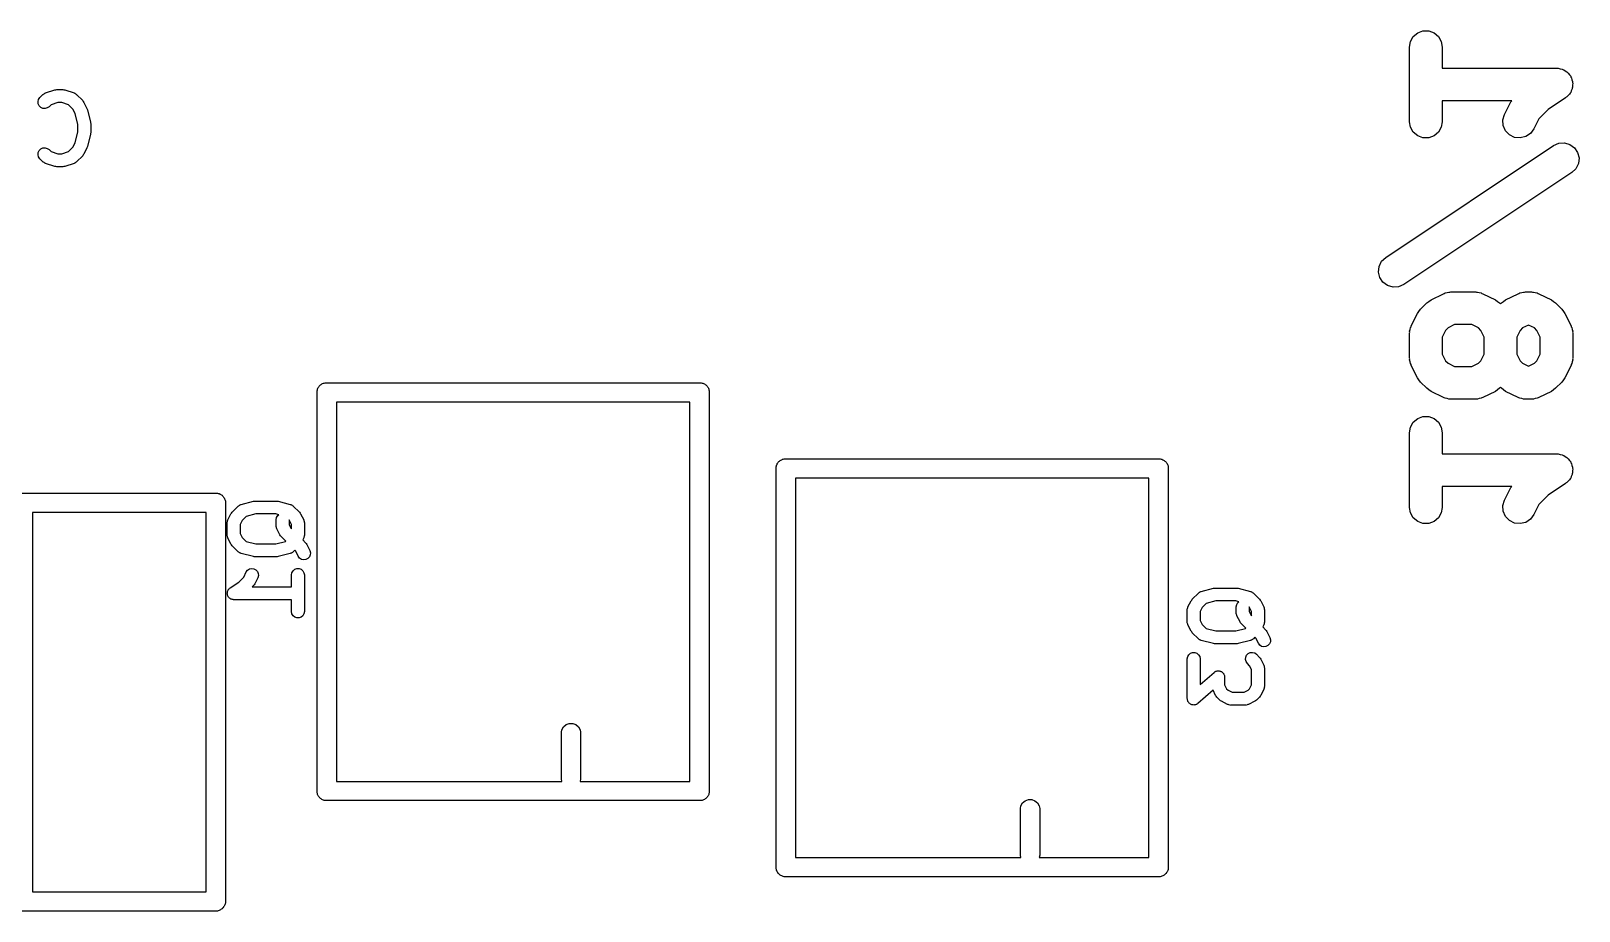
# Model space of a CAD drawing. Extents: x 85.7 to 123.3, y -104.5 to -55.
# Drawn here: x 93.98 to 106.03, y -97.44 to -90.59 of the extents above; entities that cross this region are included whole.
import ezdxf

# ---------------------------------------------------------------- set-up
doc = ezdxf.new("R2010")
doc.units = 0
doc.header["$MEASUREMENT"] = 0
doc.layers.add('BLACK', color=7, linetype='CONTINUOUS')

msp = doc.modelspace()

# ---------------------------------------------------------------- linework, layer by layer
at = {"layer": 'BLACK', "linetype": 'CONTINUOUS'}
for p, q in [((104.714, -90.6757), (104.736, -90.6375)), ((104.736, -90.6375), (104.77, -90.6091)), ((104.77, -90.6091), (104.811, -90.5941)), ((104.811, -90.5941), (104.856, -90.5941)), ((104.856, -90.5941), (104.897, -90.6091)), ((104.897, -90.6091), (104.931, -90.6375)), ((104.931, -90.6375), (104.953, -90.6757)), ((104.707, -90.7191), (104.714, -90.6757)), ((104.707, -91.2997), (104.707, -90.7191)), ((104.953, -90.6757), (104.961, -90.7191)), ((104.961, -90.7191), (104.961, -90.8824)), ((104.961, -90.8824), (105.85, -90.8824)), ((105.85, -90.8824), (105.856, -90.8836)), ((105.856, -90.8836), (105.863, -90.8832)), ((105.863, -90.8832), (105.878, -90.8874)), ((105.878, -90.8874), (105.893, -90.8901)), ((105.893, -90.8901), (105.899, -90.8936)), ((105.899, -90.8936), (105.906, -90.8956)), ((105.906, -90.8956), (105.918, -90.9045)), ((105.918, -90.9045), (105.931, -90.9121)), ((105.931, -90.9121), (105.936, -90.9175)), ((105.936, -90.9175), (105.941, -90.9217)), ((105.941, -90.9217), (105.95, -90.9343)), ((105.95, -90.9343), (105.96, -90.9459)), ((105.96, -90.9459), (105.962, -90.9525)), ((105.962, -90.9525), (105.966, -90.9584)), ((105.966, -90.9584), (105.969, -90.9731)), ((105.969, -90.9731), (105.975, -90.9874)), ((105.975, -91.0315), (105.972, -91.0381)), ((105.975, -90.9874), (105.975, -90.9944)), ((105.975, -90.9944), (105.976, -91.0012)), ((105.976, -91.0012), (105.975, -91.0163)), ((105.975, -91.0163), (105.975, -91.0315)), ((94.0389, -91.1434), (94.0434, -91.1266)), ((94.0404, -91.1607), (94.0389, -91.1434)), ((94.0434, -91.1266), (94.0534, -91.1124)), ((94.0534, -91.1124), (94.0772, -91.0886)), ((94.0772, -91.0886), (94.0795, -91.087)), ((94.0795, -91.087), (94.0815, -91.0848)), ((94.0815, -91.0848), (94.0866, -91.082)), ((94.0866, -91.082), (94.0914, -91.0786)), ((94.0914, -91.0786), (94.0942, -91.0779)), ((94.0942, -91.0779), (94.0967, -91.0765)), ((94.0967, -91.0765), (94.1682, -91.0527)), ((94.1921, -91.1501), (94.1395, -91.1677)), ((94.1682, -91.0527), (94.1761, -91.0515)), ((94.1761, -91.0515), (94.184, -91.0502)), ((94.184, -91.0502), (94.2316, -91.0502)), ((94.2235, -91.1501), (94.1921, -91.1501)), ((94.276, -91.1677), (94.2235, -91.1501)), ((94.2316, -91.0502), (94.2395, -91.0515)), ((94.2395, -91.0515), (94.2474, -91.0527)), ((94.2474, -91.0527), (94.3188, -91.0765)), ((94.3188, -91.0765), (94.3214, -91.0779)), ((94.3214, -91.0779), (94.3241, -91.0786)), ((94.3241, -91.0786), (94.3289, -91.082)), ((94.3289, -91.082), (94.3341, -91.0848)), ((94.3341, -91.0848), (94.336, -91.087)), ((94.336, -91.087), (94.3384, -91.0886)), ((94.3384, -91.0886), (94.386, -91.1362)), ((94.386, -91.1362), (94.3906, -91.1428)), ((94.3906, -91.1428), (94.3954, -91.1492)), ((94.3954, -91.1492), (94.4192, -91.1968)), ((105.501, -91.1364), (104.961, -91.1364)), ((104.961, -91.1364), (104.961, -91.2997)), ((105.446, -91.2429), (105.494, -91.1461)), ((105.494, -91.1461), (105.501, -91.1364)), ((105.92, -91.1151), (105.785, -91.2049)), ((105.925, -91.1102), (105.92, -91.1151)), ((105.931, -91.1067), (105.925, -91.1102)), ((105.941, -91.0951), (105.931, -91.1067)), ((105.952, -91.0846), (105.941, -91.0951)), ((105.955, -91.0783), (105.952, -91.0846)), ((105.96, -91.0729), (105.955, -91.0783)), ((105.965, -91.0587), (105.96, -91.0729)), ((105.971, -91.0451), (105.965, -91.0587)), ((105.972, -91.0381), (105.971, -91.0451)), ((94.0478, -91.1764), (94.0404, -91.1607)), ((94.0601, -91.1887), (94.0478, -91.1764)), ((94.0758, -91.1961), (94.0601, -91.1887)), ((94.0931, -91.1976), (94.0758, -91.1961)), ((94.1099, -91.1931), (94.0931, -91.1976)), ((94.1241, -91.1831), (94.1099, -91.1931)), ((94.1395, -91.1677), (94.1241, -91.1831)), ((94.3095, -91.2012), (94.276, -91.1677)), ((94.3273, -91.2367), (94.3095, -91.2012)), ((94.3483, -91.3206), (94.3273, -91.2367)), ((94.4192, -91.1968), (94.4207, -91.2021)), ((94.4207, -91.2021), (94.423, -91.2071)), ((94.423, -91.2071), (94.4468, -91.3023)), ((105.433, -91.2852), (105.446, -91.2429)), ((105.785, -91.2049), (105.712, -91.2782)), ((94.3273, -91.4636), (94.3483, -91.3797)), ((94.3483, -91.3797), (94.3483, -91.3206)), ((94.4468, -91.3023), (94.4472, -91.3084)), ((94.4472, -91.3919), (94.4468, -91.398)), ((94.4472, -91.3084), (94.4483, -91.3144)), ((94.4483, -91.3859), (94.4472, -91.3919)), ((94.4483, -91.3144), (94.4483, -91.3859)), ((104.714, -91.3431), (104.707, -91.2997)), ((104.736, -91.3813), (104.714, -91.3431)), ((104.77, -91.4097), (104.736, -91.3813)), ((104.931, -91.3813), (104.897, -91.4097)), ((104.953, -91.3431), (104.931, -91.3813)), ((104.961, -91.2997), (104.953, -91.3431)), ((105.436, -91.3292), (105.433, -91.2852)), ((105.453, -91.3697), (105.436, -91.3292)), ((105.484, -91.4017), (105.453, -91.3697)), ((105.647, -91.3919), (105.61, -91.4162)), ((105.673, -91.3565), (105.647, -91.3919)), ((105.712, -91.2782), (105.673, -91.3565)), ((94.0478, -91.5239), (94.0601, -91.5116)), ((94.0601, -91.5116), (94.0758, -91.5042)), ((94.0758, -91.5042), (94.0931, -91.5027)), ((94.0931, -91.5027), (94.1099, -91.5072)), ((94.1099, -91.5072), (94.1241, -91.5172)), ((94.276, -91.5326), (94.3095, -91.4991)), ((94.3095, -91.4991), (94.3273, -91.4636)), ((94.4192, -91.5035), (94.3954, -91.5511)), ((94.4207, -91.4982), (94.4192, -91.5035)), ((94.423, -91.4932), (94.4207, -91.4982)), ((94.4468, -91.398), (94.423, -91.4932)), ((104.521, -92.3552), (105.827, -91.4843)), ((104.811, -91.4248), (104.77, -91.4097)), ((104.856, -91.4248), (104.811, -91.4248)), ((104.897, -91.4097), (104.856, -91.4248)), ((105.523, -91.4214), (105.484, -91.4017)), ((105.567, -91.4265), (105.523, -91.4214)), ((105.61, -91.4162), (105.567, -91.4265)), ((105.827, -91.4843), (105.868, -91.4666)), ((105.868, -91.4666), (105.912, -91.4637)), ((105.912, -91.4637), (105.954, -91.4761)), ((105.954, -91.4761), (105.99, -91.5023)), ((105.99, -91.5023), (106.014, -91.539)), ((94.0389, -91.5569), (94.0404, -91.5396)), ((94.0434, -91.5737), (94.0389, -91.5569)), ((94.0404, -91.5396), (94.0478, -91.5239)), ((94.0534, -91.5879), (94.0434, -91.5737)), ((94.0772, -91.6117), (94.0534, -91.5879)), ((94.0795, -91.6133), (94.0772, -91.6117)), ((94.0815, -91.6155), (94.0795, -91.6133)), ((94.0866, -91.6183), (94.0815, -91.6155)), ((94.0914, -91.6217), (94.0866, -91.6183)), ((94.0942, -91.6224), (94.0914, -91.6217)), ((94.0967, -91.6238), (94.0942, -91.6224)), ((94.1682, -91.6476), (94.0967, -91.6238)), ((94.1241, -91.5172), (94.1395, -91.5326)), ((94.1395, -91.5326), (94.1921, -91.5502)), ((94.1921, -91.5502), (94.2235, -91.5502)), ((94.2235, -91.5502), (94.276, -91.5326)), ((94.3188, -91.6238), (94.2474, -91.6476)), ((94.3214, -91.6224), (94.3188, -91.6238)), ((94.3241, -91.6217), (94.3214, -91.6224)), ((94.3289, -91.6183), (94.3241, -91.6217)), ((94.3341, -91.6155), (94.3289, -91.6183)), ((94.336, -91.6133), (94.3341, -91.6155)), ((94.3384, -91.6117), (94.336, -91.6133)), ((94.386, -91.5641), (94.3384, -91.6117)), ((94.3906, -91.5575), (94.386, -91.5641)), ((94.3954, -91.5511), (94.3906, -91.5575)), ((106.02, -91.6256), (106, -91.6652)), ((106.014, -91.539), (106.025, -91.5818)), ((106.025, -91.5818), (106.02, -91.6256)), ((94.1761, -91.6488), (94.1682, -91.6476)), ((94.184, -91.6501), (94.1761, -91.6488)), ((94.2316, -91.6501), (94.184, -91.6501)), ((94.2395, -91.6488), (94.2316, -91.6501)), ((94.2474, -91.6476), (94.2395, -91.6488)), ((105.968, -91.6957), (104.662, -92.5665)), ((106, -91.6652), (105.968, -91.6957)), ((104.489, -92.3856), (104.521, -92.3552)), ((104.465, -92.469), (104.47, -92.4252)), ((104.475, -92.5119), (104.465, -92.469)), ((104.47, -92.4252), (104.489, -92.3856)), ((104.5, -92.5486), (104.475, -92.5119)), ((104.535, -92.5747), (104.5, -92.5486)), ((104.578, -92.5871), (104.535, -92.5747)), ((104.622, -92.5842), (104.578, -92.5871)), ((104.662, -92.5665), (104.622, -92.5842)), ((104.792, -92.7581), (104.84, -92.7097)), ((104.84, -92.7097), (104.857, -92.698)), ((104.857, -92.698), (104.874, -92.6859)), ((104.874, -92.6859), (104.97, -92.6375)), ((104.97, -92.6375), (104.977, -92.6354)), ((104.977, -92.6354), (104.984, -92.6318)), ((104.984, -92.6318), (104.998, -92.6292)), ((104.998, -92.6292), (105.013, -92.625)), ((105.013, -92.625), (105.02, -92.6254)), ((105.02, -92.6254), (105.027, -92.6241)), ((105.027, -92.6241), (105.221, -92.6241)), ((105.221, -92.6241), (105.228, -92.6254)), ((105.228, -92.6254), (105.235, -92.625)), ((105.235, -92.625), (105.249, -92.6292)), ((105.249, -92.6292), (105.264, -92.6318)), ((105.264, -92.6318), (105.27, -92.6354)), ((105.27, -92.6354), (105.277, -92.6375)), ((105.277, -92.6375), (105.374, -92.6859)), ((105.374, -92.6859), (105.39, -92.698)), ((105.39, -92.698), (105.407, -92.7097)), ((105.407, -92.7097), (105.414, -92.7167)), ((105.414, -92.7167), (105.421, -92.7097)), ((105.421, -92.7097), (105.438, -92.698)), ((105.438, -92.698), (105.454, -92.6859)), ((105.454, -92.6859), (105.551, -92.6375)), ((105.551, -92.6375), (105.558, -92.6354)), ((105.558, -92.6354), (105.564, -92.6318)), ((105.564, -92.6318), (105.579, -92.6292)), ((105.579, -92.6292), (105.593, -92.625)), ((105.593, -92.625), (105.6, -92.6254)), ((105.6, -92.6254), (105.608, -92.6241)), ((105.608, -92.6241), (105.656, -92.6241)), ((105.656, -92.6241), (105.663, -92.6254)), ((105.663, -92.6254), (105.671, -92.625)), ((105.671, -92.625), (105.685, -92.6292)), ((105.685, -92.6292), (105.699, -92.6318)), ((105.699, -92.6318), (105.706, -92.6354)), ((105.706, -92.6354), (105.713, -92.6375)), ((105.713, -92.6375), (105.81, -92.6859)), ((105.81, -92.6859), (105.826, -92.698)), ((105.826, -92.698), (105.843, -92.7097)), ((105.843, -92.7097), (105.891, -92.7581)), ((104.72, -92.8879), (104.768, -92.7911)), ((104.768, -92.7911), (104.78, -92.7748)), ((104.78, -92.7748), (104.792, -92.7581)), ((105.891, -92.7581), (105.903, -92.7748)), ((105.903, -92.7748), (105.915, -92.7911)), ((105.915, -92.7911), (105.963, -92.8879)), ((104.707, -92.9301), (104.712, -92.9159)), ((104.708, -92.9374), (104.707, -92.9301)), ((104.707, -92.9446), (104.708, -92.9374)), ((104.707, -93.1382), (104.707, -92.9446)), ((104.712, -92.9159), (104.714, -92.9012)), ((104.714, -92.9012), (104.718, -92.8949)), ((104.718, -92.8949), (104.72, -92.8879)), ((104.986, -92.9231), (104.961, -92.9746)), ((105.006, -92.9039), (104.986, -92.9231)), ((105.057, -92.8781), (105.006, -92.9039)), ((105.191, -92.8781), (105.057, -92.8781)), ((105.242, -92.9039), (105.191, -92.8781)), ((105.261, -92.9231), (105.242, -92.9039)), ((105.287, -92.9746), (105.261, -92.9231)), ((105.567, -92.9231), (105.541, -92.9746)), ((105.586, -92.9039), (105.567, -92.9231)), ((105.632, -92.881), (105.586, -92.9039)), ((105.678, -92.9039), (105.632, -92.881)), ((105.697, -92.9231), (105.678, -92.9039)), ((105.723, -92.9746), (105.697, -92.9231)), ((105.963, -92.8879), (105.965, -92.8949)), ((105.965, -92.8949), (105.969, -92.9012)), ((105.969, -92.9012), (105.971, -92.9159)), ((105.971, -92.9159), (105.976, -92.9301)), ((105.976, -92.9301), (105.975, -92.9374)), ((105.975, -92.9374), (105.977, -92.9446)), ((105.977, -92.9446), (105.977, -93.1382)), ((104.961, -92.9746), (104.961, -93.1082)), ((105.287, -93.1082), (105.287, -92.9746)), ((105.541, -92.9746), (105.541, -93.1082)), ((105.723, -93.1082), (105.723, -92.9746)), ((104.708, -93.1454), (104.707, -93.1382)), ((104.707, -93.1527), (104.708, -93.1454)), ((104.712, -93.167), (104.707, -93.1527)), ((104.714, -93.1816), (104.712, -93.167)), ((104.718, -93.188), (104.714, -93.1816)), ((104.72, -93.195), (104.718, -93.188)), ((104.768, -93.2917), (104.72, -93.195)), ((104.961, -93.1082), (104.986, -93.1597)), ((104.986, -93.1597), (105.006, -93.1789)), ((105.006, -93.1789), (105.057, -93.2047)), ((105.191, -93.2047), (105.242, -93.1789)), ((105.242, -93.1789), (105.261, -93.1597)), ((105.261, -93.1597), (105.287, -93.1082)), ((105.541, -93.1082), (105.567, -93.1597)), ((105.567, -93.1597), (105.586, -93.1789)), ((105.586, -93.1789), (105.632, -93.2018)), ((105.632, -93.2018), (105.678, -93.1789)), ((105.678, -93.1789), (105.697, -93.1597)), ((105.697, -93.1597), (105.723, -93.1082)), ((105.963, -93.195), (105.915, -93.2917)), ((105.965, -93.1879), (105.963, -93.195)), ((105.969, -93.1816), (105.965, -93.1879)), ((105.971, -93.167), (105.969, -93.1816)), ((105.976, -93.1527), (105.971, -93.167)), ((105.977, -93.1382), (105.975, -93.1454)), ((105.975, -93.1454), (105.976, -93.1527)), ((104.78, -93.3081), (104.768, -93.2917)), ((104.792, -93.3247), (104.78, -93.3081)), ((105.057, -93.2047), (105.191, -93.2047)), ((105.903, -93.3081), (105.891, -93.3247)), ((105.915, -93.2917), (105.903, -93.3081)), ((96.2091, -93.3921), (96.2114, -93.3859)), ((96.2091, -93.3988), (96.2091, -93.3921)), ((96.2091, -96.5119), (96.2091, -93.3988)), ((96.2114, -93.3859), (96.2126, -93.3793)), ((96.2126, -93.3793), (96.2159, -93.3735)), ((96.2159, -93.3735), (96.2182, -93.3673)), ((96.2182, -93.3673), (96.2225, -93.3622)), ((96.2225, -93.3622), (96.2258, -93.3564)), ((96.2258, -93.3564), (96.2309, -93.3521)), ((96.2309, -93.3521), (96.2352, -93.347)), ((96.2352, -93.347), (96.2409, -93.3437)), ((96.2409, -93.3437), (96.246, -93.3394)), ((96.246, -93.3394), (96.2523, -93.3371)), ((96.2523, -93.3371), (96.2581, -93.3338)), ((96.2581, -93.3338), (96.2646, -93.3326)), ((96.2646, -93.3326), (96.2709, -93.3304)), ((96.2709, -93.3304), (96.2776, -93.3304)), ((96.2776, -93.3304), (96.2776, -93.3304)), ((96.2776, -93.3304), (99.1907, -93.3304)), ((99.1907, -93.3304), (99.1973, -93.3304)), ((99.1907, -93.3304), (99.1907, -93.3304)), ((99.1973, -93.3304), (99.2036, -93.3326)), ((99.2036, -93.3326), (99.2102, -93.3338)), ((99.2102, -93.3338), (99.2159, -93.3371)), ((99.2159, -93.3371), (99.2222, -93.3394)), ((99.2222, -93.3394), (99.2273, -93.3437)), ((99.2273, -93.3437), (99.2331, -93.347)), ((99.2331, -93.347), (99.2374, -93.3521)), ((99.2374, -93.3521), (99.2425, -93.3564)), ((99.2425, -93.3564), (99.2458, -93.3622)), ((99.2458, -93.3622), (99.2501, -93.3673)), ((99.2501, -93.3673), (99.2524, -93.3735)), ((99.2524, -93.3735), (99.2557, -93.3793)), ((99.2557, -93.3793), (99.2568, -93.3859)), ((99.2568, -93.3859), (99.2591, -93.3921)), ((99.2591, -93.3921), (99.2591, -93.3988)), ((99.2591, -93.3988), (99.2591, -93.3988)), ((99.2591, -93.3988), (99.2591, -96.5119)), ((104.84, -93.3731), (104.792, -93.3247)), ((104.857, -93.3848), (104.84, -93.3731)), ((104.874, -93.3969), (104.857, -93.3848)), ((104.97, -93.4453), (104.874, -93.3969)), ((105.374, -93.3969), (105.277, -93.4453)), ((105.39, -93.3848), (105.374, -93.3969)), ((105.407, -93.3731), (105.39, -93.3848)), ((105.414, -93.3662), (105.407, -93.3731)), ((105.421, -93.3731), (105.414, -93.3662)), ((105.438, -93.3848), (105.421, -93.3731)), ((105.454, -93.3969), (105.438, -93.3848)), ((105.551, -93.4453), (105.454, -93.3969)), ((105.81, -93.3969), (105.713, -93.4453)), ((105.826, -93.3848), (105.81, -93.3969)), ((105.843, -93.3731), (105.826, -93.3848)), ((105.891, -93.3247), (105.843, -93.3731)), ((96.3591, -93.4804), (96.3591, -96.4304)), ((99.1091, -93.4804), (96.3591, -93.4804)), ((99.1091, -96.4304), (99.1091, -93.4804)), ((104.977, -93.4474), (104.97, -93.4453)), ((104.984, -93.451), (104.977, -93.4474)), ((104.998, -93.4536), (104.984, -93.451)), ((105.013, -93.4579), (104.998, -93.4536)), ((105.02, -93.4574), (105.013, -93.4579)), ((105.027, -93.4587), (105.02, -93.4574)), ((105.221, -93.4587), (105.027, -93.4587)), ((105.228, -93.4574), (105.221, -93.4587)), ((105.235, -93.4579), (105.228, -93.4574)), ((105.249, -93.4536), (105.235, -93.4579)), ((105.264, -93.451), (105.249, -93.4536)), ((105.27, -93.4474), (105.264, -93.451)), ((105.277, -93.4453), (105.27, -93.4474)), ((105.558, -93.4474), (105.551, -93.4453)), ((105.564, -93.451), (105.558, -93.4474)), ((105.579, -93.4536), (105.564, -93.451)), ((105.593, -93.4579), (105.579, -93.4536)), ((105.6, -93.4574), (105.593, -93.4579)), ((105.608, -93.4587), (105.6, -93.4574)), ((105.656, -93.4587), (105.608, -93.4587)), ((105.663, -93.4574), (105.656, -93.4587)), ((105.671, -93.4579), (105.663, -93.4574)), ((105.685, -93.4536), (105.671, -93.4579)), ((105.699, -93.451), (105.685, -93.4536)), ((105.706, -93.4474), (105.699, -93.451)), ((105.713, -93.4453), (105.706, -93.4474)), ((104.707, -93.7187), (104.714, -93.6753)), ((104.714, -93.6753), (104.736, -93.6371)), ((104.736, -93.6371), (104.77, -93.6088)), ((104.77, -93.6088), (104.811, -93.5937)), ((104.811, -93.5937), (104.856, -93.5937)), ((104.856, -93.5937), (104.897, -93.6088)), ((104.897, -93.6088), (104.931, -93.6371)), ((104.931, -93.6371), (104.953, -93.6753)), ((104.953, -93.6753), (104.961, -93.7187)), ((104.707, -94.2993), (104.707, -93.7187)), ((104.961, -93.7187), (104.961, -93.882)), ((99.8355, -93.9244), (99.8418, -93.9221)), ((99.8418, -93.9221), (99.8484, -93.9221)), ((99.8484, -93.9221), (99.8484, -93.9221)), ((99.8484, -93.9221), (102.762, -93.9221)), ((102.762, -93.9221), (102.768, -93.9221)), ((102.762, -93.9221), (102.762, -93.9221)), ((102.768, -93.9221), (102.774, -93.9244)), ((104.961, -93.882), (105.85, -93.882)), ((105.85, -93.882), (105.856, -93.8832)), ((105.856, -93.8832), (105.863, -93.8828)), ((105.863, -93.8828), (105.878, -93.8871)), ((105.878, -93.8871), (105.893, -93.8897)), ((105.893, -93.8897), (105.899, -93.8932)), ((105.899, -93.8932), (105.906, -93.8952)), ((105.906, -93.8952), (105.918, -93.9042)), ((105.918, -93.9042), (105.931, -93.9117)), ((105.931, -93.9117), (105.936, -93.9171)), ((105.936, -93.9171), (105.941, -93.9213)), ((105.941, -93.9213), (105.95, -93.9339)), ((99.78, -93.9839), (99.7823, -93.9776)), ((99.78, -93.9905), (99.78, -93.9839)), ((99.78, -97.1037), (99.78, -93.9905)), ((99.7823, -93.9776), (99.7834, -93.9711)), ((99.7834, -93.9711), (99.7867, -93.9653)), ((99.7867, -93.9653), (99.789, -93.959)), ((99.789, -93.959), (99.7933, -93.9539)), ((99.7933, -93.9539), (99.7966, -93.9481)), ((99.7966, -93.9481), (99.8017, -93.9439)), ((99.8017, -93.9439), (99.806, -93.9388)), ((99.806, -93.9388), (99.8118, -93.9354)), ((99.8118, -93.9354), (99.8169, -93.9311)), ((99.8169, -93.9311), (99.8232, -93.9289)), ((99.8232, -93.9289), (99.8289, -93.9255)), ((99.8289, -93.9255), (99.8355, -93.9244)), ((102.774, -93.9244), (102.781, -93.9255)), ((102.781, -93.9255), (102.787, -93.9289)), ((102.787, -93.9289), (102.793, -93.9311)), ((102.793, -93.9311), (102.798, -93.9354)), ((102.798, -93.9354), (102.804, -93.9388)), ((102.804, -93.9388), (102.808, -93.9439)), ((102.808, -93.9439), (102.813, -93.9481)), ((102.813, -93.9481), (102.817, -93.9539)), ((102.817, -93.9539), (102.821, -93.959)), ((102.821, -93.959), (102.823, -93.9653)), ((102.823, -93.9653), (102.827, -93.9711)), ((102.827, -93.9711), (102.828, -93.9776)), ((102.828, -93.9776), (102.83, -93.9839)), ((102.83, -93.9839), (102.83, -93.9905)), ((102.83, -93.9905), (102.83, -93.9905)), ((102.83, -93.9905), (102.83, -97.1037)), ((105.95, -93.9339), (105.96, -93.9455)), ((105.96, -93.9455), (105.962, -93.9521)), ((105.962, -93.9521), (105.966, -93.958)), ((105.966, -93.958), (105.969, -93.9727)), ((105.969, -93.9727), (105.975, -93.987)), ((105.972, -94.0377), (105.971, -94.0447)), ((105.975, -94.0311), (105.972, -94.0377)), ((105.975, -93.987), (105.975, -93.994)), ((105.975, -93.994), (105.976, -94.0009)), ((105.976, -94.0009), (105.975, -94.0159)), ((105.975, -94.0159), (105.975, -94.0311)), ((99.93, -94.0721), (99.93, -97.0221)), ((102.68, -94.0721), (99.93, -94.0721)), ((102.68, -97.0221), (102.68, -94.0721)), ((105.501, -94.136), (104.961, -94.136)), ((104.961, -94.136), (104.961, -94.2993)), ((105.446, -94.2425), (105.494, -94.1458)), ((105.494, -94.1458), (105.501, -94.136)), ((105.92, -94.1147), (105.785, -94.2045)), ((105.925, -94.1098), (105.92, -94.1147)), ((105.931, -94.1063), (105.925, -94.1098)), ((105.941, -94.0947), (105.931, -94.1063)), ((105.952, -94.0842), (105.941, -94.0947)), ((105.955, -94.0779), (105.952, -94.0842)), ((105.96, -94.0725), (105.955, -94.0779)), ((105.965, -94.0583), (105.96, -94.0725)), ((105.971, -94.0447), (105.965, -94.0583)), ((93.9143, -94.1889), (95.4274, -94.1889)), ((95.4274, -94.1889), (95.4341, -94.1889)), ((95.4274, -94.1889), (95.4274, -94.1889)), ((95.4341, -94.1889), (95.4404, -94.1912)), ((95.4404, -94.1912), (95.4469, -94.1923)), ((95.4469, -94.1923), (95.4527, -94.1956)), ((95.4527, -94.1956), (95.459, -94.1979)), ((95.459, -94.1979), (95.4641, -94.2022)), ((95.4641, -94.2022), (95.4698, -94.2055)), ((95.4698, -94.2055), (95.4741, -94.2106)), ((95.4741, -94.2106), (95.4792, -94.2149)), ((95.4792, -94.2149), (95.4825, -94.2207)), ((95.4825, -94.2207), (95.4868, -94.2258)), ((95.4868, -94.2258), (95.4891, -94.2321)), ((95.4891, -94.2321), (95.4924, -94.2378)), ((95.4924, -94.2378), (95.4936, -94.2444)), ((95.4936, -94.2444), (95.4959, -94.2507)), ((95.4959, -94.2507), (95.4959, -94.2573)), ((95.4959, -94.2573), (95.4959, -94.2573)), ((95.4959, -94.2573), (95.4959, -97.3704)), ((95.6003, -94.2863), (95.6038, -94.283)), ((95.6038, -94.283), (95.6074, -94.2814)), ((95.6074, -94.2814), (95.6106, -94.2791)), ((95.6106, -94.2791), (95.6152, -94.2779)), ((95.6152, -94.2779), (95.6196, -94.2759)), ((95.6196, -94.2759), (95.7148, -94.2521)), ((95.7148, -94.2521), (95.721, -94.2517)), ((95.721, -94.2517), (95.727, -94.2506)), ((95.727, -94.2506), (95.8936, -94.2506)), ((95.8936, -94.2506), (95.8997, -94.2517)), ((95.8997, -94.2517), (95.9058, -94.2521)), ((95.9058, -94.2521), (96.001, -94.2759)), ((96.001, -94.2759), (96.0054, -94.2779)), ((96.0054, -94.2779), (96.01, -94.2791)), ((96.01, -94.2791), (96.0133, -94.2814)), ((96.0133, -94.2814), (96.0169, -94.283)), ((96.0169, -94.283), (96.0203, -94.2863)), ((105.433, -94.2848), (105.446, -94.2425)), ((105.712, -94.2778), (105.673, -94.3561)), ((105.785, -94.2045), (105.712, -94.2778)), ((93.9959, -94.3389), (93.9959, -97.2889)), ((95.3459, -94.3389), (93.9959, -94.3389)), ((95.3459, -97.2889), (95.3459, -94.3389)), ((95.5123, -94.4083), (95.5133, -94.4025)), ((95.5133, -94.4025), (95.5148, -94.4)), ((95.5148, -94.4), (95.5156, -94.3973)), ((95.5156, -94.3973), (95.5394, -94.3497)), ((95.5394, -94.3497), (95.5442, -94.3432)), ((95.5442, -94.3432), (95.5488, -94.3367)), ((95.5488, -94.3367), (95.5964, -94.2891)), ((95.5964, -94.2891), (95.6003, -94.2863)), ((95.6252, -94.4016), (95.6103, -94.4314)), ((95.6573, -94.3696), (95.6252, -94.4016)), ((95.7331, -94.3506), (95.6573, -94.3696)), ((95.8875, -94.3506), (95.7331, -94.3506)), ((95.9114, -94.3566), (95.8875, -94.3506)), ((95.8913, -94.3958), (95.8943, -94.3787)), ((95.8913, -94.4435), (95.8913, -94.3958)), ((95.8943, -94.3787), (95.903, -94.3637)), ((95.903, -94.3637), (95.9114, -94.3566)), ((95.9954, -94.4016), (95.9913, -94.3975)), ((95.9913, -94.3975), (95.9913, -94.4317)), ((96.0103, -94.4314), (95.9954, -94.4016)), ((96.0203, -94.2863), (96.0242, -94.2891)), ((96.0242, -94.2891), (96.0719, -94.3367)), ((96.0719, -94.3367), (96.0764, -94.3432)), ((96.0764, -94.3432), (96.0812, -94.3497)), ((96.0812, -94.3497), (96.105, -94.3973)), ((96.105, -94.3973), (96.1059, -94.4)), ((96.1059, -94.4), (96.1073, -94.4025)), ((96.1073, -94.4025), (96.1083, -94.4083)), ((104.714, -94.3428), (104.707, -94.2993)), ((104.736, -94.3809), (104.714, -94.3428)), ((104.77, -94.4093), (104.736, -94.3809)), ((104.931, -94.3809), (104.897, -94.4093)), ((104.953, -94.3428), (104.931, -94.3809)), ((104.961, -94.2993), (104.953, -94.3428)), ((105.436, -94.3288), (105.433, -94.2848)), ((105.453, -94.3693), (105.436, -94.3288)), ((105.484, -94.4013), (105.453, -94.3693)), ((105.523, -94.421), (105.484, -94.4013)), ((105.647, -94.3915), (105.61, -94.4158)), ((105.673, -94.3561), (105.647, -94.3915)), ((95.5103, -94.4196), (95.5108, -94.4168)), ((95.5103, -94.5149), (95.5103, -94.4196)), ((95.5108, -94.5177), (95.5103, -94.5149)), ((95.5106, -94.4139), (95.5123, -94.4083)), ((95.5108, -94.4168), (95.5106, -94.4139)), ((95.5106, -94.5206), (95.5108, -94.5177)), ((95.5123, -94.5262), (95.5106, -94.5206)), ((95.6103, -94.4314), (95.6103, -94.5031)), ((95.6103, -94.5031), (95.6252, -94.5329)), ((95.8918, -94.4463), (95.8913, -94.4435)), ((95.8916, -94.4492), (95.8918, -94.4463)), ((95.8933, -94.4548), (95.8916, -94.4492)), ((95.8943, -94.4606), (95.8933, -94.4548)), ((95.8957, -94.4631), (95.8943, -94.4606)), ((95.8965, -94.4658), (95.8957, -94.4631)), ((95.9204, -94.5134), (95.8965, -94.4658)), ((95.9251, -94.5199), (95.9204, -94.5134)), ((95.9297, -94.5264), (95.9251, -94.5199)), ((95.9913, -94.4317), (96.0062, -94.4615)), ((96.0062, -94.4615), (96.0103, -94.4656)), ((96.0103, -94.4656), (96.0103, -94.4314)), ((96.1083, -94.4083), (96.11, -94.4139)), ((96.11, -94.5206), (96.1083, -94.5262)), ((96.11, -94.4139), (96.1098, -94.4168)), ((96.1098, -94.4168), (96.1103, -94.4196)), ((96.1103, -94.5149), (96.1098, -94.5177)), ((96.1098, -94.5177), (96.11, -94.5206)), ((96.1103, -94.4196), (96.1103, -94.5149)), ((104.811, -94.4244), (104.77, -94.4093)), ((104.856, -94.4244), (104.811, -94.4244)), ((104.897, -94.4093), (104.856, -94.4244)), ((105.567, -94.4261), (105.523, -94.421)), ((105.61, -94.4158), (105.567, -94.4261)), ((95.5133, -94.532), (95.5123, -94.5262)), ((95.5148, -94.5345), (95.5133, -94.532)), ((95.5156, -94.5372), (95.5148, -94.5345)), ((95.5394, -94.5849), (95.5156, -94.5372)), ((95.5442, -94.5913), (95.5394, -94.5849)), ((95.5488, -94.5979), (95.5442, -94.5913)), ((95.5964, -94.6455), (95.5488, -94.5979)), ((95.6252, -94.5329), (95.6573, -94.565)), ((95.6573, -94.565), (95.7331, -94.5839)), ((95.7331, -94.5839), (95.8875, -94.5839)), ((95.8875, -94.5839), (95.9633, -94.565)), ((95.9658, -94.5625), (95.9297, -94.5264)), ((95.9633, -94.565), (95.9658, -94.5625)), ((96.0365, -94.6332), (96.0242, -94.6455)), ((96.043, -94.6397), (96.0365, -94.6332)), ((96.0632, -94.6801), (96.043, -94.6397)), ((96.105, -94.5372), (96.0973, -94.5526)), ((96.0973, -94.5526), (96.1195, -94.5748)), ((96.1059, -94.5345), (96.105, -94.5372)), ((96.1073, -94.532), (96.1059, -94.5345)), ((96.1083, -94.5262), (96.1073, -94.532)), ((96.1195, -94.5748), (96.1241, -94.5813)), ((96.1241, -94.5813), (96.1288, -94.5878)), ((96.1288, -94.5878), (96.1526, -94.6354)), ((96.1526, -94.6354), (96.1576, -94.652)), ((95.6003, -94.6482), (95.5964, -94.6455)), ((95.6038, -94.6516), (95.6003, -94.6482)), ((95.6074, -94.6532), (95.6038, -94.6516)), ((95.6106, -94.6554), (95.6074, -94.6532)), ((95.6152, -94.6567), (95.6106, -94.6554)), ((95.6196, -94.6586), (95.6152, -94.6567)), ((95.7148, -94.6824), (95.6196, -94.6586)), ((95.721, -94.6829), (95.7148, -94.6824)), ((95.727, -94.6839), (95.721, -94.6829)), ((95.8936, -94.6839), (95.727, -94.6839)), ((95.8997, -94.6829), (95.8936, -94.6839)), ((95.9058, -94.6824), (95.8997, -94.6829)), ((96.001, -94.6586), (95.9058, -94.6824)), ((96.0054, -94.6567), (96.001, -94.6586)), ((96.01, -94.6554), (96.0054, -94.6567)), ((96.0133, -94.6532), (96.01, -94.6554)), ((96.0169, -94.6516), (96.0133, -94.6532)), ((96.0203, -94.6482), (96.0169, -94.6516)), ((96.0242, -94.6455), (96.0203, -94.6482)), ((96.0736, -94.694), (96.0632, -94.6801)), ((96.088, -94.7036), (96.0736, -94.694)), ((96.1049, -94.7077), (96.088, -94.7036)), ((96.1222, -94.7057), (96.1049, -94.7077)), ((96.1377, -94.6979), (96.1222, -94.7057)), ((96.1497, -94.6853), (96.1377, -94.6979)), ((96.1566, -94.6694), (96.1497, -94.6853)), ((96.1576, -94.652), (96.1566, -94.6694)), ((95.5326, -94.9257), (95.5999, -94.8808)), ((95.5999, -94.8808), (95.6383, -94.8424)), ((95.6383, -94.8424), (95.6584, -94.802)), ((95.6584, -94.802), (95.6688, -94.7881)), ((95.6688, -94.7881), (95.6833, -94.7785)), ((95.6833, -94.7785), (95.7002, -94.7745)), ((95.7002, -94.7745), (95.7174, -94.7765)), ((95.7174, -94.7765), (95.733, -94.7842)), ((95.7479, -94.8468), (95.7241, -94.8944)), ((95.733, -94.7842), (95.7449, -94.7969)), ((95.7449, -94.7969), (95.7518, -94.8128)), ((95.7528, -94.8301), (95.7479, -94.8468)), ((95.7518, -94.8128), (95.7528, -94.8301)), ((96.0103, -94.8244), (96.0133, -94.8073)), ((96.0103, -94.9173), (96.0103, -94.8244)), ((96.0133, -94.8073), (96.022, -94.7923)), ((96.022, -94.7923), (96.0353, -94.7811)), ((96.0353, -94.7811), (96.0516, -94.7752)), ((96.0516, -94.7752), (96.069, -94.7752)), ((96.069, -94.7752), (96.0853, -94.7811)), ((96.0853, -94.7811), (96.0986, -94.7923)), ((96.0986, -94.7923), (96.1073, -94.8073)), ((96.1073, -94.8073), (96.1103, -94.8244)), ((96.1103, -94.8244), (96.1103, -95.1101)), ((95.5104, -94.9705), (95.5111, -94.9646)), ((95.5111, -94.9732), (95.5104, -94.9705)), ((95.5111, -94.9586), (95.512, -94.956)), ((95.5111, -94.9646), (95.5111, -94.9586)), ((95.5111, -94.9759), (95.5111, -94.9732)), ((95.5131, -94.9816), (95.5111, -94.9759)), ((95.512, -94.956), (95.5123, -94.9532)), ((95.5123, -94.9532), (95.515, -94.9479)), ((95.5145, -94.9874), (95.5131, -94.9816)), ((95.5161, -94.9897), (95.5145, -94.9874)), ((95.515, -94.9479), (95.517, -94.9423)), ((95.517, -94.9923), (95.5161, -94.9897)), ((95.517, -94.9423), (95.5188, -94.9401)), ((95.5208, -94.9968), (95.517, -94.9923)), ((95.5188, -94.9401), (95.52, -94.9377)), ((95.52, -94.9377), (95.5243, -94.9335)), ((95.5242, -95.0018), (95.5208, -94.9968)), ((95.5264, -95.0034), (95.5242, -95.0018)), ((95.5243, -94.9335), (95.5282, -94.929)), ((95.5282, -95.0056), (95.5264, -95.0034)), ((95.5282, -94.929), (95.5306, -94.9276)), ((95.5333, -95.0086), (95.5282, -95.0056)), ((95.5306, -94.9276), (95.5326, -94.9257)), ((95.7147, -94.9074), (95.7048, -94.9173)), ((95.7048, -94.9173), (96.0103, -94.9173)), ((95.7193, -94.9008), (95.7147, -94.9074)), ((95.7241, -94.8944), (95.7193, -94.9008)), ((103.016, -95.0134), (103.064, -94.9658)), ((103.064, -94.9658), (103.068, -94.963)), ((103.068, -94.963), (103.071, -94.9597)), ((103.071, -94.9597), (103.075, -94.9581)), ((103.075, -94.9581), (103.078, -94.9558)), ((103.078, -94.9558), (103.083, -94.9546)), ((103.083, -94.9546), (103.087, -94.9526)), ((103.087, -94.9526), (103.183, -94.9288)), ((103.183, -94.9288), (103.189, -94.9284)), ((103.189, -94.9284), (103.195, -94.9273)), ((103.195, -94.9273), (103.361, -94.9273)), ((103.361, -94.9273), (103.367, -94.9284)), ((103.367, -94.9284), (103.373, -94.9288)), ((103.373, -94.9288), (103.469, -94.9526)), ((103.469, -94.9526), (103.473, -94.9546)), ((103.473, -94.9546), (103.478, -94.9558)), ((103.478, -94.9558), (103.481, -94.9581)), ((103.481, -94.9581), (103.485, -94.9597)), ((103.485, -94.9597), (103.488, -94.963)), ((103.488, -94.963), (103.492, -94.9658)), ((103.492, -94.9658), (103.54, -95.0134)), ((95.5381, -95.0121), (95.5333, -95.0086)), ((95.5408, -95.0129), (95.5381, -95.0121)), ((95.5432, -95.0142), (95.5408, -95.0129)), ((95.5491, -95.0153), (95.5432, -95.0142)), ((95.5548, -95.017), (95.5491, -95.0153)), ((95.5576, -95.0168), (95.5548, -95.017)), ((95.5603, -95.0173), (95.5576, -95.0168)), ((96.0103, -95.0173), (95.5603, -95.0173)), ((96.0103, -95.1101), (96.0103, -95.0173)), ((96.0133, -95.1272), (96.0103, -95.1101)), ((96.1103, -95.1101), (96.1073, -95.1272)), ((102.978, -95.0906), (102.98, -95.085)), ((102.978, -95.0935), (102.978, -95.0906)), ((102.978, -95.0964), (102.978, -95.0935)), ((102.978, -95.1916), (102.978, -95.0964)), ((102.98, -95.085), (102.981, -95.0793)), ((102.981, -95.0793), (102.982, -95.0768)), ((102.982, -95.0768), (102.983, -95.074)), ((102.983, -95.074), (103.007, -95.0264)), ((103.007, -95.0264), (103.012, -95.0199)), ((103.012, -95.0199), (103.016, -95.0134)), ((103.093, -95.0784), (103.078, -95.1082)), ((103.078, -95.1082), (103.078, -95.1798)), ((103.125, -95.0463), (103.093, -95.0784)), ((103.201, -95.0273), (103.125, -95.0463)), ((103.355, -95.0273), (103.201, -95.0273)), ((103.379, -95.0333), (103.355, -95.0273)), ((103.359, -95.0726), (103.362, -95.0555)), ((103.359, -95.1202), (103.359, -95.0726)), ((103.359, -95.123), (103.359, -95.1202)), ((103.359, -95.1259), (103.359, -95.123)), ((103.361, -95.1315), (103.359, -95.1259)), ((103.362, -95.0555), (103.371, -95.0404)), ((103.371, -95.0404), (103.379, -95.0333)), ((103.463, -95.0784), (103.459, -95.0742)), ((103.459, -95.0742), (103.459, -95.1084)), ((103.459, -95.1084), (103.474, -95.1382)), ((103.478, -95.1082), (103.463, -95.0784)), ((103.478, -95.1423), (103.478, -95.1082)), ((103.54, -95.0134), (103.544, -95.0199)), ((103.544, -95.0199), (103.549, -95.0264)), ((103.549, -95.0264), (103.573, -95.074)), ((103.573, -95.074), (103.574, -95.0768)), ((103.574, -95.0768), (103.575, -95.0793)), ((103.575, -95.0793), (103.576, -95.085)), ((103.576, -95.085), (103.578, -95.0906)), ((103.578, -95.0906), (103.577, -95.0935)), ((103.577, -95.0935), (103.578, -95.0964)), ((103.578, -95.0964), (103.578, -95.1916)), ((96.022, -95.1423), (96.0133, -95.1272)), ((96.0353, -95.1534), (96.022, -95.1423)), ((96.0516, -95.1594), (96.0353, -95.1534)), ((96.069, -95.1594), (96.0516, -95.1594)), ((96.0853, -95.1534), (96.069, -95.1594)), ((96.0986, -95.1423), (96.0853, -95.1534)), ((96.1073, -95.1272), (96.0986, -95.1423)), ((102.978, -95.1944), (102.978, -95.1916)), ((102.978, -95.1973), (102.978, -95.1944)), ((102.98, -95.2029), (102.978, -95.1973)), ((102.981, -95.2087), (102.98, -95.2029)), ((102.982, -95.2112), (102.981, -95.2087)), ((102.983, -95.214), (102.982, -95.2112)), ((103.007, -95.2616), (102.983, -95.214)), ((103.078, -95.1798), (103.093, -95.2096)), ((103.093, -95.2096), (103.125, -95.2417)), ((103.125, -95.2417), (103.201, -95.2607)), ((103.355, -95.2607), (103.431, -95.2417)), ((103.362, -95.1373), (103.361, -95.1315)), ((103.363, -95.1398), (103.362, -95.1373)), ((103.364, -95.1425), (103.363, -95.1398)), ((103.388, -95.1902), (103.364, -95.1425)), ((103.393, -95.1966), (103.388, -95.1902)), ((103.397, -95.2031), (103.393, -95.1966)), ((103.433, -95.2392), (103.397, -95.2031)), ((103.431, -95.2417), (103.433, -95.2392)), ((103.474, -95.1382), (103.478, -95.1423)), ((103.573, -95.214), (103.565, -95.2293)), ((103.565, -95.2293), (103.587, -95.2515)), ((103.574, -95.2112), (103.573, -95.214)), ((103.575, -95.2087), (103.574, -95.2112)), ((103.576, -95.2029), (103.575, -95.2087)), ((103.578, -95.1973), (103.576, -95.2029)), ((103.578, -95.1916), (103.577, -95.1944)), ((103.577, -95.1944), (103.578, -95.1973)), ((103.012, -95.268), (103.007, -95.2616)), ((103.016, -95.2746), (103.012, -95.268)), ((103.064, -95.3222), (103.016, -95.2746)), ((103.068, -95.3249), (103.064, -95.3222)), ((103.071, -95.3283), (103.068, -95.3249)), ((103.075, -95.3299), (103.071, -95.3283)), ((103.078, -95.3322), (103.075, -95.3299)), ((103.083, -95.3334), (103.078, -95.3322)), ((103.087, -95.3353), (103.083, -95.3334)), ((103.183, -95.3592), (103.087, -95.3353)), ((103.189, -95.3596), (103.183, -95.3592)), ((103.195, -95.3607), (103.189, -95.3596)), ((103.361, -95.3607), (103.195, -95.3607)), ((103.201, -95.2607), (103.355, -95.2607)), ((103.367, -95.3596), (103.361, -95.3607)), ((103.373, -95.3592), (103.367, -95.3596)), ((103.469, -95.3353), (103.373, -95.3592)), ((103.473, -95.3334), (103.469, -95.3353)), ((103.478, -95.3322), (103.473, -95.3334)), ((103.481, -95.3299), (103.478, -95.3322)), ((103.485, -95.3283), (103.481, -95.3299)), ((103.488, -95.3249), (103.485, -95.3283)), ((103.492, -95.3222), (103.488, -95.3249)), ((103.504, -95.3099), (103.492, -95.3222)), ((103.511, -95.3165), (103.504, -95.3099)), ((103.531, -95.3568), (103.511, -95.3165)), ((103.541, -95.3708), (103.531, -95.3568)), ((103.587, -95.2515), (103.592, -95.258)), ((103.592, -95.258), (103.597, -95.2645)), ((103.597, -95.2645), (103.62, -95.3121)), ((103.617, -95.362), (103.605, -95.3746)), ((103.624, -95.3461), (103.617, -95.362)), ((103.62, -95.3121), (103.625, -95.3287)), ((103.625, -95.3287), (103.624, -95.3461)), ((102.978, -95.4773), (102.981, -95.4602)), ((102.978, -95.7868), (102.978, -95.4773)), ((102.981, -95.4602), (102.99, -95.4452)), ((102.99, -95.4452), (103.003, -95.434)), ((103.003, -95.434), (103.019, -95.4281)), ((103.019, -95.4281), (103.037, -95.4281)), ((103.037, -95.4281), (103.053, -95.434)), ((103.053, -95.434), (103.066, -95.4452)), ((103.066, -95.4452), (103.075, -95.4602)), ((103.075, -95.4602), (103.078, -95.4773)), ((103.078, -95.4773), (103.078, -95.6767)), ((103.431, -95.4817), (103.432, -95.4644)), ((103.435, -95.4984), (103.431, -95.4817)), ((103.432, -95.4644), (103.439, -95.4486)), ((103.439, -95.4486), (103.452, -95.4364)), ((103.452, -95.4364), (103.467, -95.429)), ((103.467, -95.429), (103.485, -95.4275)), ((103.485, -95.4275), (103.502, -95.432)), ((103.502, -95.432), (103.516, -95.442)), ((103.516, -95.442), (103.54, -95.4658)), ((103.54, -95.4658), (103.544, -95.4723)), ((103.556, -95.3803), (103.541, -95.3708)), ((103.544, -95.4723), (103.549, -95.4788)), ((103.549, -95.4788), (103.573, -95.5264)), ((103.573, -95.3844), (103.556, -95.3803)), ((103.59, -95.3824), (103.573, -95.3844)), ((103.605, -95.3746), (103.59, -95.3824)), ((103.078, -95.6767), (103.186, -95.5825)), ((103.186, -95.5825), (103.19, -95.58)), ((103.19, -95.58), (103.193, -95.5769)), ((103.193, -95.5769), (103.197, -95.5756)), ((103.197, -95.5756), (103.2, -95.5736)), ((103.2, -95.5736), (103.205, -95.5726)), ((103.205, -95.5726), (103.21, -95.5709)), ((103.21, -95.5709), (103.214, -95.5709)), ((103.214, -95.5709), (103.217, -95.5702)), ((103.217, -95.5702), (103.222, -95.5709)), ((103.222, -95.5709), (103.227, -95.5709)), ((103.227, -95.5709), (103.231, -95.5723)), ((103.231, -95.5723), (103.235, -95.5728)), ((103.235, -95.5728), (103.239, -95.5752)), ((103.239, -95.5752), (103.243, -95.5769)), ((103.243, -95.5769), (103.246, -95.5794)), ((103.246, -95.5794), (103.25, -95.5812)), ((103.25, -95.5812), (103.253, -95.5849)), ((103.253, -95.5849), (103.257, -95.588)), ((103.257, -95.588), (103.259, -95.5914)), ((103.259, -95.5914), (103.261, -95.5943)), ((103.261, -95.5943), (103.263, -95.5988)), ((103.263, -95.5988), (103.265, -95.6031)), ((103.265, -95.6031), (103.266, -95.6069)), ((103.266, -95.6069), (103.268, -95.6105)), ((103.445, -95.5127), (103.435, -95.4984)), ((103.463, -95.5307), (103.445, -95.5127)), ((103.478, -95.5605), (103.463, -95.5307)), ((103.478, -95.6798), (103.478, -95.5605)), ((103.573, -95.5264), (103.574, -95.5291)), ((103.574, -95.5291), (103.575, -95.5316)), ((103.575, -95.5316), (103.576, -95.5374)), ((103.576, -95.5374), (103.578, -95.543)), ((103.578, -95.543), (103.577, -95.5459)), ((103.577, -95.5459), (103.578, -95.5487)), ((103.578, -95.5487), (103.578, -95.6916)), ((103.178, -95.7222), (103.061, -95.8245)), ((103.198, -95.7616), (103.178, -95.7222)), ((103.268, -95.6105), (103.268, -95.6154)), ((103.268, -95.6154), (103.268, -95.6202)), ((103.268, -95.6202), (103.268, -95.6798)), ((103.268, -95.6798), (103.283, -95.7096)), ((103.283, -95.7096), (103.296, -95.7219)), ((103.296, -95.7219), (103.326, -95.7368)), ((103.421, -95.7368), (103.451, -95.7219)), ((103.451, -95.7219), (103.463, -95.7096)), ((103.463, -95.7096), (103.478, -95.6798)), ((103.573, -95.714), (103.549, -95.7616)), ((103.574, -95.7112), (103.573, -95.714)), ((103.575, -95.7087), (103.574, -95.7112)), ((103.576, -95.7029), (103.575, -95.7087)), ((103.578, -95.6973), (103.576, -95.7029)), ((103.578, -95.6916), (103.577, -95.6944)), ((103.577, -95.6944), (103.578, -95.6973)), ((102.979, -95.7917), (102.978, -95.7868)), ((102.979, -95.7965), (102.979, -95.7917)), ((102.98, -95.8001), (102.979, -95.7965)), ((102.981, -95.8039), (102.98, -95.8001)), ((102.983, -95.8082), (102.981, -95.8039)), ((102.985, -95.8127), (102.983, -95.8082)), ((102.988, -95.8156), (102.985, -95.8127)), ((102.99, -95.819), (102.988, -95.8156)), ((102.993, -95.8221), (102.99, -95.819)), ((102.997, -95.8258), (102.993, -95.8221)), ((103, -95.8277), (102.997, -95.8258)), ((103.003, -95.8301), (103, -95.8277)), ((103.008, -95.8318), (103.003, -95.8301)), ((103.012, -95.8342), (103.008, -95.8318)), ((103.016, -95.8348), (103.012, -95.8342)), ((103.019, -95.8361), (103.016, -95.8348)), ((103.024, -95.8361), (103.019, -95.8361)), ((103.029, -95.8368), (103.024, -95.8361)), ((103.033, -95.8361), (103.029, -95.8368)), ((103.037, -95.8361), (103.033, -95.8361)), ((103.041, -95.8344), (103.037, -95.8361)), ((103.046, -95.8335), (103.041, -95.8344)), ((103.049, -95.8315), (103.046, -95.8335)), ((103.053, -95.8301), (103.049, -95.8315)), ((103.057, -95.827), (103.053, -95.8301)), ((103.061, -95.8245), (103.057, -95.827)), ((103.202, -95.768), (103.198, -95.7616)), ((103.207, -95.7746), (103.202, -95.768)), ((103.231, -95.7984), (103.207, -95.7746)), ((103.237, -95.803), (103.231, -95.7984)), ((103.244, -95.8078), (103.237, -95.803)), ((103.291, -95.8316), (103.244, -95.8078)), ((103.294, -95.8324), (103.291, -95.8316)), ((103.297, -95.8338), (103.294, -95.8324)), ((103.302, -95.8348), (103.297, -95.8338)), ((103.308, -95.8365), (103.302, -95.8348)), ((103.311, -95.8363), (103.308, -95.8365)), ((103.314, -95.8368), (103.311, -95.8363)), ((103.433, -95.8368), (103.314, -95.8368)), ((103.326, -95.7368), (103.421, -95.7368)), ((103.436, -95.8363), (103.433, -95.8368)), ((103.438, -95.8365), (103.436, -95.8363)), ((103.444, -95.8348), (103.438, -95.8365)), ((103.45, -95.8338), (103.444, -95.8348)), ((103.452, -95.8324), (103.45, -95.8338)), ((103.455, -95.8316), (103.452, -95.8324)), ((103.503, -95.8078), (103.455, -95.8316)), ((103.509, -95.803), (103.503, -95.8078)), ((103.516, -95.7984), (103.509, -95.803)), ((103.54, -95.7746), (103.516, -95.7984)), ((103.544, -95.768), (103.54, -95.7746)), ((103.549, -95.7616), (103.544, -95.768)), ((98.1091, -96.0488), (98.1126, -96.0293)), ((98.1091, -96.4119), (98.1091, -96.0488)), ((98.1126, -96.0293), (98.1258, -96.0064)), ((98.1258, -96.0064), (98.146, -95.9894)), ((98.146, -95.9894), (98.1709, -95.9804)), ((98.1709, -95.9804), (98.1973, -95.9804)), ((98.1973, -95.9804), (98.2222, -95.9894)), ((98.2222, -95.9894), (98.2425, -96.0064)), ((98.2425, -96.0064), (98.2557, -96.0293)), ((98.2557, -96.0293), (98.2591, -96.0488)), ((98.2591, -96.0488), (98.2591, -96.4119)), ((96.3591, -96.4304), (98.1124, -96.4304)), ((98.1124, -96.4304), (98.1091, -96.4119)), ((98.2591, -96.4119), (98.2559, -96.4304)), ((98.2559, -96.4304), (99.1091, -96.4304)), ((96.2091, -96.5186), (96.2091, -96.5119)), ((96.2091, -96.5119), (96.2091, -96.5119)), ((96.2114, -96.5248), (96.2091, -96.5186)), ((96.2126, -96.5314), (96.2114, -96.5248)), ((96.2159, -96.5372), (96.2126, -96.5314)), ((96.2182, -96.5434), (96.2159, -96.5372)), ((96.2224, -96.5485), (96.2182, -96.5434)), ((96.2258, -96.5543), (96.2224, -96.5485)), ((96.2309, -96.5586), (96.2258, -96.5543)), ((96.2352, -96.5637), (96.2309, -96.5586)), ((96.2409, -96.567), (96.2352, -96.5637)), ((96.246, -96.5713), (96.2409, -96.567)), ((96.2523, -96.5736), (96.246, -96.5713)), ((99.2222, -96.5713), (99.2159, -96.5736)), ((99.2273, -96.567), (99.2222, -96.5713)), ((99.2331, -96.5637), (99.2273, -96.567)), ((99.2374, -96.5586), (99.2331, -96.5637)), ((99.2425, -96.5543), (99.2374, -96.5586)), ((99.2458, -96.5485), (99.2425, -96.5543)), ((99.2501, -96.5434), (99.2458, -96.5485)), ((99.2524, -96.5372), (99.2501, -96.5434)), ((99.2557, -96.5314), (99.2524, -96.5372)), ((99.2568, -96.5248), (99.2557, -96.5314)), ((99.2591, -96.5186), (99.2568, -96.5248)), ((99.2591, -96.5119), (99.2591, -96.5119)), ((99.2591, -96.5119), (99.2591, -96.5186)), ((96.2581, -96.5769), (96.2523, -96.5736)), ((96.2646, -96.5781), (96.2581, -96.5769)), ((96.2709, -96.5804), (96.2646, -96.5781)), ((96.2776, -96.5804), (96.2709, -96.5804)), ((99.1907, -96.5804), (96.2776, -96.5804)), ((96.2776, -96.5804), (96.2776, -96.5804)), ((99.1973, -96.5804), (99.1907, -96.5804)), ((99.1907, -96.5804), (99.1907, -96.5804)), ((99.2036, -96.5781), (99.1973, -96.5804)), ((99.2102, -96.5769), (99.2036, -96.5781)), ((99.2159, -96.5736), (99.2102, -96.5769)), ((101.68, -96.6405), (101.683, -96.6211)), ((101.68, -97.0037), (101.68, -96.6405)), ((101.683, -96.6211), (101.697, -96.5981)), ((101.697, -96.5981), (101.717, -96.5811)), ((101.717, -96.5811), (101.742, -96.5721)), ((101.742, -96.5721), (101.768, -96.5721)), ((101.768, -96.5721), (101.793, -96.5811)), ((101.793, -96.5811), (101.813, -96.5981)), ((101.813, -96.5981), (101.827, -96.6211)), ((101.827, -96.6211), (101.83, -96.6405)), ((101.83, -96.6405), (101.83, -97.0037)), ((99.93, -97.0221), (101.683, -97.0221)), ((101.683, -97.0221), (101.68, -97.0037)), ((101.83, -97.0037), (101.827, -97.0221)), ((101.827, -97.0221), (102.68, -97.0221)), ((99.78, -97.1103), (99.78, -97.1037)), ((99.78, -97.1037), (99.78, -97.1037)), ((99.7823, -97.1166), (99.78, -97.1103)), ((99.7834, -97.1231), (99.7823, -97.1166)), ((99.7867, -97.1289), (99.7834, -97.1231)), ((99.789, -97.1352), (99.7867, -97.1289)), ((99.7933, -97.1403), (99.789, -97.1352)), ((99.7966, -97.1461), (99.7933, -97.1403)), ((99.8017, -97.1503), (99.7966, -97.1461)), ((99.806, -97.1554), (99.8017, -97.1503)), ((99.8118, -97.1588), (99.806, -97.1554)), ((99.8169, -97.1631), (99.8118, -97.1588)), ((99.8232, -97.1653), (99.8169, -97.1631)), ((99.8289, -97.1687), (99.8232, -97.1653)), ((99.8355, -97.1698), (99.8289, -97.1687)), ((99.8418, -97.1721), (99.8355, -97.1698)), ((99.8484, -97.1721), (99.8418, -97.1721)), ((102.762, -97.1721), (99.8484, -97.1721)), ((99.8484, -97.1721), (99.8484, -97.1721)), ((102.768, -97.1721), (102.762, -97.1721)), ((102.762, -97.1721), (102.762, -97.1721)), ((102.774, -97.1698), (102.768, -97.1721)), ((102.781, -97.1687), (102.774, -97.1698)), ((102.787, -97.1653), (102.781, -97.1687)), ((102.793, -97.1631), (102.787, -97.1653)), ((102.798, -97.1588), (102.793, -97.1631)), ((102.804, -97.1554), (102.798, -97.1588)), ((102.808, -97.1503), (102.804, -97.1554)), ((102.813, -97.1461), (102.808, -97.1503)), ((102.817, -97.1403), (102.813, -97.1461)), ((102.821, -97.1352), (102.817, -97.1403)), ((102.823, -97.1289), (102.821, -97.1352)), ((102.827, -97.1231), (102.823, -97.1289)), ((102.828, -97.1166), (102.827, -97.1231)), ((102.83, -97.1103), (102.828, -97.1166)), ((102.83, -97.1037), (102.83, -97.1037)), ((102.83, -97.1037), (102.83, -97.1103)), ((93.9959, -97.2889), (95.3459, -97.2889)), ((95.4792, -97.4128), (95.4741, -97.4171)), ((95.4825, -97.4071), (95.4792, -97.4128)), ((95.4868, -97.402), (95.4825, -97.4071)), ((95.4891, -97.3957), (95.4868, -97.402)), ((95.4924, -97.3899), (95.4891, -97.3957)), ((95.4936, -97.3834), (95.4924, -97.3899)), ((95.4959, -97.3771), (95.4936, -97.3834)), ((95.4959, -97.3704), (95.4959, -97.3704)), ((95.4959, -97.3704), (95.4959, -97.3771)), ((95.4274, -97.4389), (93.9143, -97.4389)), ((95.4341, -97.4389), (95.4274, -97.4389)), ((95.4274, -97.4389), (95.4274, -97.4389)), ((95.4404, -97.4366), (95.4341, -97.4389)), ((95.4469, -97.4354), (95.4404, -97.4366)), ((95.4527, -97.4321), (95.4469, -97.4354)), ((95.459, -97.4298), (95.4527, -97.4321)), ((95.4641, -97.4256), (95.459, -97.4298)), ((95.4698, -97.4222), (95.4641, -97.4256)), ((95.4741, -97.4171), (95.4698, -97.4222))]:
    msp.add_line(p, q, dxfattribs=at)

doc.saveas('drawing.dxf')
